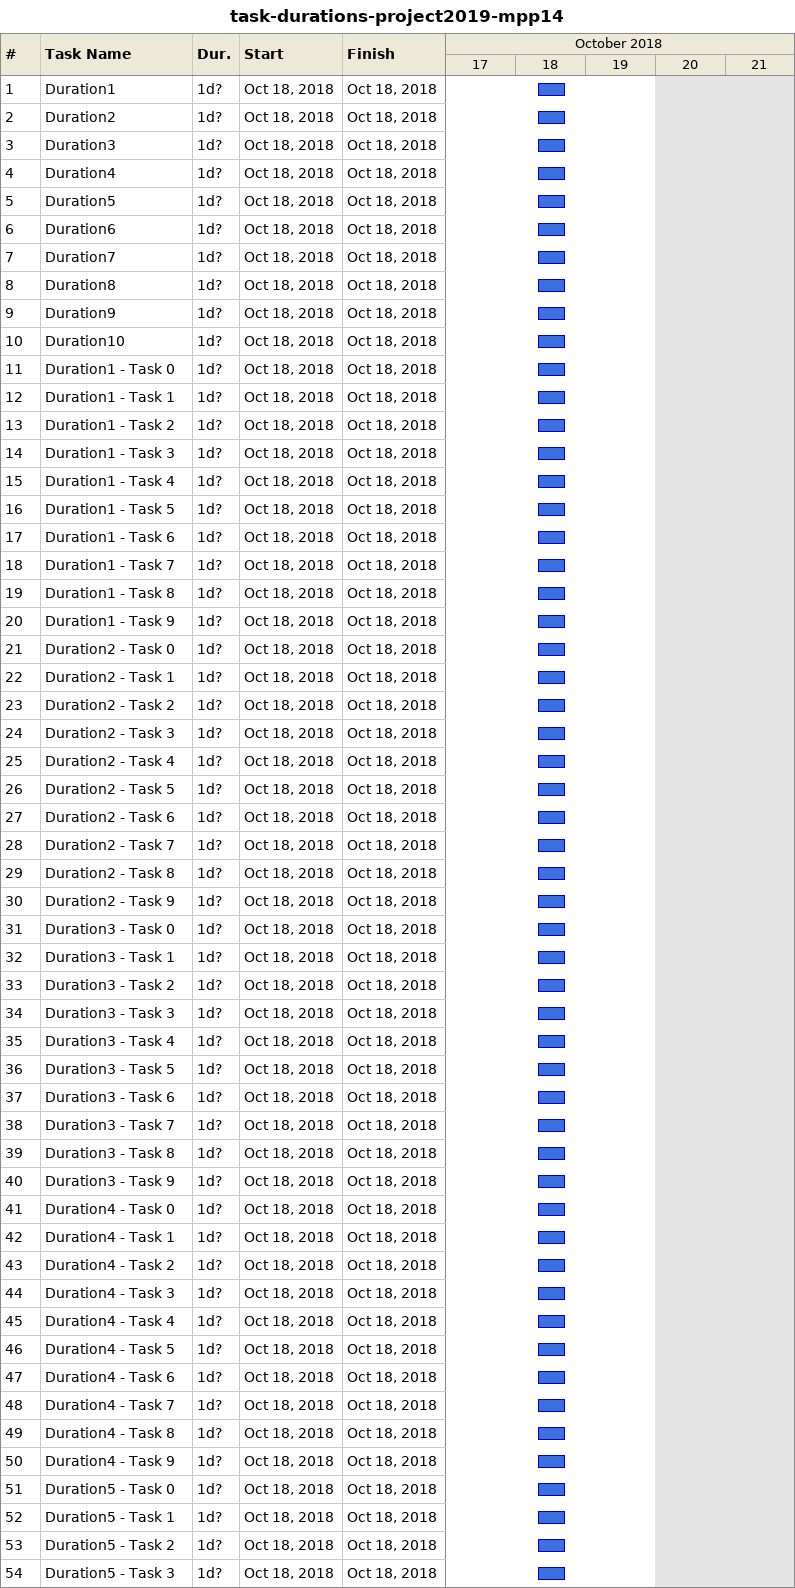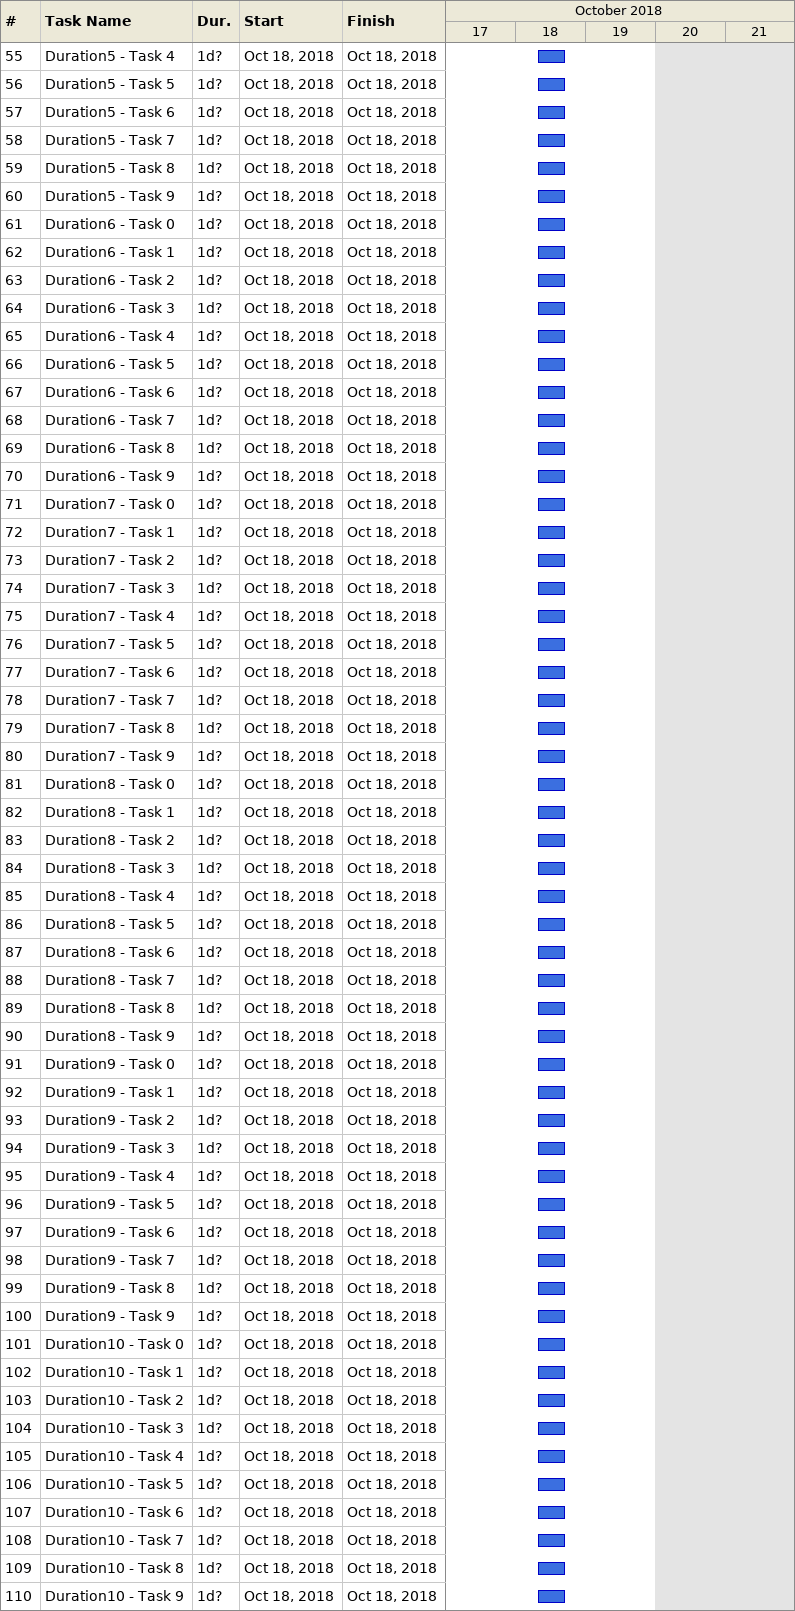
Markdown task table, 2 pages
task-durations-project2019-mpp14

| ID | Task | Duration | Start | Finish |
|---|---|---|---|---|
| 1 | Duration1 | 1d? | 2018-10-18 | 2018-10-18 |
| 2 | Duration2 | 1d? | 2018-10-18 | 2018-10-18 |
| 3 | Duration3 | 1d? | 2018-10-18 | 2018-10-18 |
| 4 | Duration4 | 1d? | 2018-10-18 | 2018-10-18 |
| 5 | Duration5 | 1d? | 2018-10-18 | 2018-10-18 |
| 6 | Duration6 | 1d? | 2018-10-18 | 2018-10-18 |
| 7 | Duration7 | 1d? | 2018-10-18 | 2018-10-18 |
| 8 | Duration8 | 1d? | 2018-10-18 | 2018-10-18 |
| 9 | Duration9 | 1d? | 2018-10-18 | 2018-10-18 |
| 10 | Duration10 | 1d? | 2018-10-18 | 2018-10-18 |
| 11 | Duration1 - Task 0 | 1d? | 2018-10-18 | 2018-10-18 |
| 12 | Duration1 - Task 1 | 1d? | 2018-10-18 | 2018-10-18 |
| 13 | Duration1 - Task 2 | 1d? | 2018-10-18 | 2018-10-18 |
| 14 | Duration1 - Task 3 | 1d? | 2018-10-18 | 2018-10-18 |
| 15 | Duration1 - Task 4 | 1d? | 2018-10-18 | 2018-10-18 |
| 16 | Duration1 - Task 5 | 1d? | 2018-10-18 | 2018-10-18 |
| 17 | Duration1 - Task 6 | 1d? | 2018-10-18 | 2018-10-18 |
| 18 | Duration1 - Task 7 | 1d? | 2018-10-18 | 2018-10-18 |
| 19 | Duration1 - Task 8 | 1d? | 2018-10-18 | 2018-10-18 |
| 20 | Duration1 - Task 9 | 1d? | 2018-10-18 | 2018-10-18 |
| 21 | Duration2 - Task 0 | 1d? | 2018-10-18 | 2018-10-18 |
| 22 | Duration2 - Task 1 | 1d? | 2018-10-18 | 2018-10-18 |
| 23 | Duration2 - Task 2 | 1d? | 2018-10-18 | 2018-10-18 |
| 24 | Duration2 - Task 3 | 1d? | 2018-10-18 | 2018-10-18 |
| 25 | Duration2 - Task 4 | 1d? | 2018-10-18 | 2018-10-18 |
| 26 | Duration2 - Task 5 | 1d? | 2018-10-18 | 2018-10-18 |
| 27 | Duration2 - Task 6 | 1d? | 2018-10-18 | 2018-10-18 |
| 28 | Duration2 - Task 7 | 1d? | 2018-10-18 | 2018-10-18 |
| 29 | Duration2 - Task 8 | 1d? | 2018-10-18 | 2018-10-18 |
| 30 | Duration2 - Task 9 | 1d? | 2018-10-18 | 2018-10-18 |
| 31 | Duration3 - Task 0 | 1d? | 2018-10-18 | 2018-10-18 |
| 32 | Duration3 - Task 1 | 1d? | 2018-10-18 | 2018-10-18 |
| 33 | Duration3 - Task 2 | 1d? | 2018-10-18 | 2018-10-18 |
| 34 | Duration3 - Task 3 | 1d? | 2018-10-18 | 2018-10-18 |
| 35 | Duration3 - Task 4 | 1d? | 2018-10-18 | 2018-10-18 |
| 36 | Duration3 - Task 5 | 1d? | 2018-10-18 | 2018-10-18 |
| 37 | Duration3 - Task 6 | 1d? | 2018-10-18 | 2018-10-18 |
| 38 | Duration3 - Task 7 | 1d? | 2018-10-18 | 2018-10-18 |
| 39 | Duration3 - Task 8 | 1d? | 2018-10-18 | 2018-10-18 |
| 40 | Duration3 - Task 9 | 1d? | 2018-10-18 | 2018-10-18 |
| 41 | Duration4 - Task 0 | 1d? | 2018-10-18 | 2018-10-18 |
| 42 | Duration4 - Task 1 | 1d? | 2018-10-18 | 2018-10-18 |
| 43 | Duration4 - Task 2 | 1d? | 2018-10-18 | 2018-10-18 |
| 44 | Duration4 - Task 3 | 1d? | 2018-10-18 | 2018-10-18 |
| 45 | Duration4 - Task 4 | 1d? | 2018-10-18 | 2018-10-18 |
| 46 | Duration4 - Task 5 | 1d? | 2018-10-18 | 2018-10-18 |
| 47 | Duration4 - Task 6 | 1d? | 2018-10-18 | 2018-10-18 |
| 48 | Duration4 - Task 7 | 1d? | 2018-10-18 | 2018-10-18 |
| 49 | Duration4 - Task 8 | 1d? | 2018-10-18 | 2018-10-18 |
| 50 | Duration4 - Task 9 | 1d? | 2018-10-18 | 2018-10-18 |
| 51 | Duration5 - Task 0 | 1d? | 2018-10-18 | 2018-10-18 |
| 52 | Duration5 - Task 1 | 1d? | 2018-10-18 | 2018-10-18 |
| 53 | Duration5 - Task 2 | 1d? | 2018-10-18 | 2018-10-18 |
| 54 | Duration5 - Task 3 | 1d? | 2018-10-18 | 2018-10-18 |
| 55 | Duration5 - Task 4 | 1d? | 2018-10-18 | 2018-10-18 |
| 56 | Duration5 - Task 5 | 1d? | 2018-10-18 | 2018-10-18 |
| 57 | Duration5 - Task 6 | 1d? | 2018-10-18 | 2018-10-18 |
| 58 | Duration5 - Task 7 | 1d? | 2018-10-18 | 2018-10-18 |
| 59 | Duration5 - Task 8 | 1d? | 2018-10-18 | 2018-10-18 |
| 60 | Duration5 - Task 9 | 1d? | 2018-10-18 | 2018-10-18 |
| 61 | Duration6 - Task 0 | 1d? | 2018-10-18 | 2018-10-18 |
| 62 | Duration6 - Task 1 | 1d? | 2018-10-18 | 2018-10-18 |
| 63 | Duration6 - Task 2 | 1d? | 2018-10-18 | 2018-10-18 |
| 64 | Duration6 - Task 3 | 1d? | 2018-10-18 | 2018-10-18 |
| 65 | Duration6 - Task 4 | 1d? | 2018-10-18 | 2018-10-18 |
| 66 | Duration6 - Task 5 | 1d? | 2018-10-18 | 2018-10-18 |
| 67 | Duration6 - Task 6 | 1d? | 2018-10-18 | 2018-10-18 |
| 68 | Duration6 - Task 7 | 1d? | 2018-10-18 | 2018-10-18 |
| 69 | Duration6 - Task 8 | 1d? | 2018-10-18 | 2018-10-18 |
| 70 | Duration6 - Task 9 | 1d? | 2018-10-18 | 2018-10-18 |
| 71 | Duration7 - Task 0 | 1d? | 2018-10-18 | 2018-10-18 |
| 72 | Duration7 - Task 1 | 1d? | 2018-10-18 | 2018-10-18 |
| 73 | Duration7 - Task 2 | 1d? | 2018-10-18 | 2018-10-18 |
| 74 | Duration7 - Task 3 | 1d? | 2018-10-18 | 2018-10-18 |
| 75 | Duration7 - Task 4 | 1d? | 2018-10-18 | 2018-10-18 |
| 76 | Duration7 - Task 5 | 1d? | 2018-10-18 | 2018-10-18 |
| 77 | Duration7 - Task 6 | 1d? | 2018-10-18 | 2018-10-18 |
| 78 | Duration7 - Task 7 | 1d? | 2018-10-18 | 2018-10-18 |
| 79 | Duration7 - Task 8 | 1d? | 2018-10-18 | 2018-10-18 |
| 80 | Duration7 - Task 9 | 1d? | 2018-10-18 | 2018-10-18 |
| 81 | Duration8 - Task 0 | 1d? | 2018-10-18 | 2018-10-18 |
| 82 | Duration8 - Task 1 | 1d? | 2018-10-18 | 2018-10-18 |
| 83 | Duration8 - Task 2 | 1d? | 2018-10-18 | 2018-10-18 |
| 84 | Duration8 - Task 3 | 1d? | 2018-10-18 | 2018-10-18 |
| 85 | Duration8 - Task 4 | 1d? | 2018-10-18 | 2018-10-18 |
| 86 | Duration8 - Task 5 | 1d? | 2018-10-18 | 2018-10-18 |
| 87 | Duration8 - Task 6 | 1d? | 2018-10-18 | 2018-10-18 |
| 88 | Duration8 - Task 7 | 1d? | 2018-10-18 | 2018-10-18 |
| 89 | Duration8 - Task 8 | 1d? | 2018-10-18 | 2018-10-18 |
| 90 | Duration8 - Task 9 | 1d? | 2018-10-18 | 2018-10-18 |
| 91 | Duration9 - Task 0 | 1d? | 2018-10-18 | 2018-10-18 |
| 92 | Duration9 - Task 1 | 1d? | 2018-10-18 | 2018-10-18 |
| 93 | Duration9 - Task 2 | 1d? | 2018-10-18 | 2018-10-18 |
| 94 | Duration9 - Task 3 | 1d? | 2018-10-18 | 2018-10-18 |
| 95 | Duration9 - Task 4 | 1d? | 2018-10-18 | 2018-10-18 |
| 96 | Duration9 - Task 5 | 1d? | 2018-10-18 | 2018-10-18 |
| 97 | Duration9 - Task 6 | 1d? | 2018-10-18 | 2018-10-18 |
| 98 | Duration9 - Task 7 | 1d? | 2018-10-18 | 2018-10-18 |
| 99 | Duration9 - Task 8 | 1d? | 2018-10-18 | 2018-10-18 |
| 100 | Duration9 - Task 9 | 1d? | 2018-10-18 | 2018-10-18 |
| 101 | Duration10 - Task 0 | 1d? | 2018-10-18 | 2018-10-18 |
| 102 | Duration10 - Task 1 | 1d? | 2018-10-18 | 2018-10-18 |
| 103 | Duration10 - Task 2 | 1d? | 2018-10-18 | 2018-10-18 |
| 104 | Duration10 - Task 3 | 1d? | 2018-10-18 | 2018-10-18 |
| 105 | Duration10 - Task 4 | 1d? | 2018-10-18 | 2018-10-18 |
| 106 | Duration10 - Task 5 | 1d? | 2018-10-18 | 2018-10-18 |
| 107 | Duration10 - Task 6 | 1d? | 2018-10-18 | 2018-10-18 |
| 108 | Duration10 - Task 7 | 1d? | 2018-10-18 | 2018-10-18 |
| 109 | Duration10 - Task 8 | 1d? | 2018-10-18 | 2018-10-18 |
| 110 | Duration10 - Task 9 | 1d? | 2018-10-18 | 2018-10-18 |
